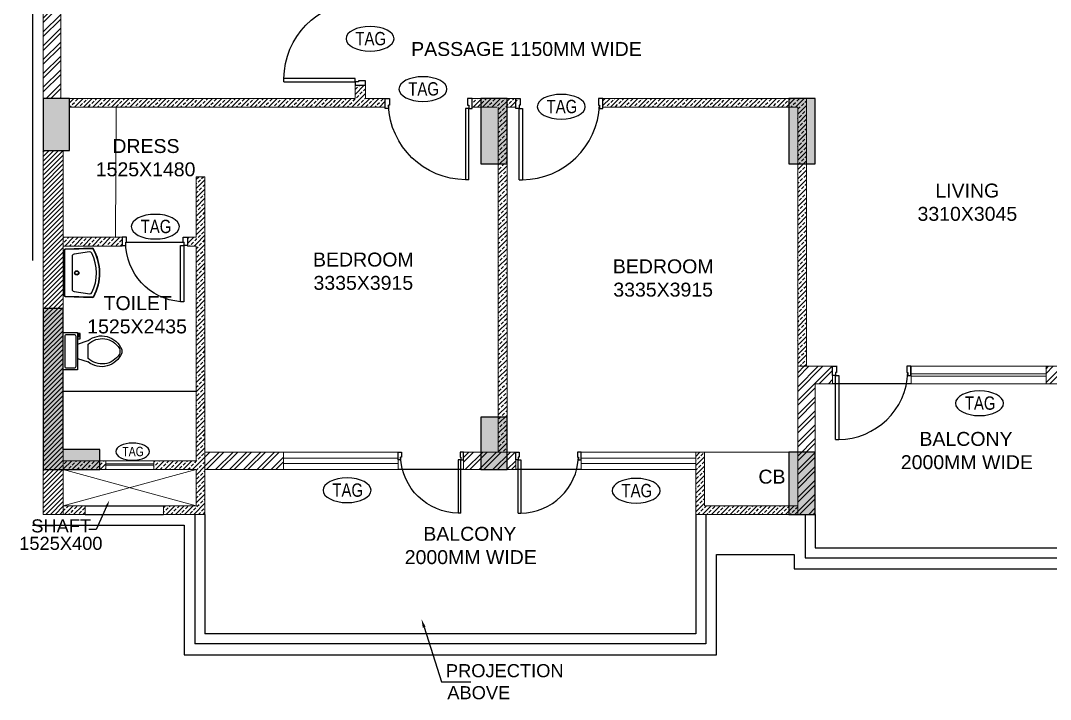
# Model space of a CAD drawing. Header units: millimetres. Extents: x 1255966 to 1543449, y 318653 to 465396.
# Drawn here: x 1417451 to 1429264, y 393985 to 401776 of the extents above; entities that cross this region are included whole.
import ezdxf
from ezdxf.enums import TextEntityAlignment as Align

# ---------------------------------------------------------------- set-up
doc = ezdxf.new("R2010")
doc.units = ezdxf.units.MM
doc.header["$LTSCALE"] = 500
doc.header["$MEASUREMENT"] = 0
doc.linetypes.add('HIDDEN', pattern=[0.375, 0.25, -0.125])
doc.layers.get('Defpoints').update_dxf_attribs({"lineweight": 0})
for name, color, linetype in [('AHC-A-FURNITURE', 2, 'Continuous'), ('DOOR', 8, 'Continuous'), ('ELE-5', 8, 'Continuous'), ('FIXTURE', 251, 'Continuous'), ('FURNITURE', 251, 'Continuous'), ('TEXT-RM NAME', 6, 'Continuous'), ('TOWER AREA COLUMN.', 6, 'Continuous')]:
    doc.layers.add(name, color=color, linetype=linetype)
for name, color, linetype, lineweight in [('FUR', 35, 'Continuous', 13), ('TILE', 252, 'Continuous', 13), ('TOWER COL HATCH', 253, 'Continuous', 20), ('Wall', 2, 'Continuous', 15), ('WIN', 144, 'Continuous', 15)]:
    doc.layers.add(name, color=color, linetype=linetype, lineweight=lineweight)
doc.layers.add('PROJECTION', color=7, linetype='HIDDEN', true_color=0xff4000)
doc.layers.add('RAILING', color=7, linetype='Continuous', true_color=0xadadad)
doc.styles.add('simplex', font='simplex.shx')
doc.styles.get("Standard").update_dxf_attribs({"font": 'arial.ttf'})
pattern_1 = [(45, (1417710.63, 395123.9), (-53.033, 53.033), []), (45, (1417763.664, 395123.9), (-53.033, 53.033), [37.5, -18.75])]
pattern_2 = [(45, (1417710.63, 395123.9), (-79.5495, 79.5495), []), (45, (1417763.66, 395123.9), (-79.5495, 79.5495), [])]

# ---------------------------------------------------------------- blocks, each defined once
blk = doc.blocks.new('A$C5C3D30A1')
at = {"ltscale": 75}
for p, q in [((0, 0), (3.43, 0)), ((0, -7.72), (0, 0)), ((3.43, 0), (3.43, -5.15)), ((62.62, 0), (62.62, -5.15)), ((66.05, 0), (62.62, 0)), ((66.05, -7.72), (66.05, 0)), ((2.57, -7.72), (0, -7.72)), ((2.57, -5.15), (2.57, -7.72)), ((3.43, -5.15), (2.57, -5.15)), ((2.57, -7.72), (5.15, -7.72)), ((2.57, -61.73), (2.57, -7.72)), ((5.15, -7.72), (5.15, -61.73)), ((62.62, -5.15), (63.48, -5.15)), ((63.48, -5.15), (63.48, -7.72)), ((63.48, -7.72), (66.05, -7.72)), ((2.57, -61.73), (5.15, -61.73))]:
    blk.add_line(p, q, dxfattribs=at)
blk.add_arc((4.49, -2.69), 59.04, 270.64275, 357.61264, dxfattribs=at)
blk = doc.blocks.new('DOOR 750')
at = {"layer": 'DOOR', "ltscale": 100}
for p, q in [((0, 730), (100, 730)), ((0, 675), (0, 730)), ((60, 675), (0, 675)), ((100, 687), (60, 687)), ((60, 675), (60, 687)), ((60, 675), (60, -15)), ((100, 730), (100, 687)), ((60, -15), (0, -15)), ((0, -15), (0, -70)), ((0, -70), (100, -70)), ((60, -15), (60, -27)), ((100, -27), (60, -27)), ((100, -70), (100, -27))]:
    blk.add_line(p, q, dxfattribs=at)
blk.add_lwpolyline([(100, -25), (788, -25), (788, 15), (100, 15)], close=True, dxfattribs=at)
at = {"layer": 'DOOR', "linetype": 'Continuous'}
blk.add_arc((62, -41), 728, 4.4383, 90.1592, dxfattribs=at)
at = {"layer": 'Defpoints', "ltscale": 100, "style": 'simplex', "width": 0.8}
blk.add_attdef('D750', (285, 36), '', height=100, dxfattribs=at)
blk = doc.blocks.new('A$C761604CE')
at = {"layer": 'FIXTURE'}
for p, q in [((292, 521), (114, 496)), ((92, 471), (92, 281)), ((92, 281), (92, 92)), ((114, 67), (293, 42))]:
    blk.add_line(p, q, dxfattribs=at)
for points in [[(0, 281), (0, 20, 0.405239), (10, 10), (325, 0, 0.278104), (339, 8, 0.266851), (336, 558, 0.267733), (327, 563), (10, 553, 0.404671), (0, 543)], [(5, 281), (5, 20, 0.405239), (10, 15), (325, 5, 0.278104), (335, 10, 0.266851), (332, 556, 0.264483), (327, 558), (10, 548, 0.404671), (5, 543)]]:
    blk.add_lwpolyline(points, format="xyb", close=True, dxfattribs=at)
for radius in [24.8, 19.8]:
    blk.add_circle((145, 281), radius, dxfattribs=at)
for centre, radius, start, end in [((117, 471), 25, 97.5933, 180.012), ((296, 497), 25, 26.3047, 97.5933), ((-142, 281), 513, 333.9512, 26.3047), ((117, 92), 25, 180.012, 262.6241), ((297, 66), 25, 262.6241, 333.9512)]:
    blk.add_arc(centre, radius, start, end, dxfattribs=at)
blk = doc.blocks.new('Toilet - top')
at = {"layer": 'FIXTURE'}
for p, q in [((9.5, -6), (9.5, -2)), ((-10, -8.5), (-8, -8.5)), ((-10, -9.5), (-10, -8.5)), ((-7, -9.5), (-10, -9.5)), ((-8, -8.5), (-8, -8)), ((-7, -8), (-7, -9.5)), ((-4, -8), (-6, -14)), ((4, -8), (6, -14)), ((4, -14), (-4, -14))]:
    blk.add_line(p, q, dxfattribs=at)
blk.add_lwpolyline([(10.5, -8), (10.5, 0), (-10.5, 0), (-10.5, -8)], close=True, dxfattribs=at)
for points in [[(-9.5, -2), (-9.5, -6)], [(8.5, -1), (-8.5, -1)], [(-8.5, -7), (8.5, -7)]]:
    blk.add_lwpolyline(points, dxfattribs=at)
for centre, radius, start, end in [((-8.62, -1.88), 0.884, 81.8699, 188.1301), ((8.62, -1.88), 0.884, 351.8699, 98.1301), ((-8.62, -6.12), 0.884, 171.8699, 278.1301), ((8.62, -6.12), 0.884, 261.8699, 8.1301), ((3.52, -21.58), 12.17, 141.46911, 247.97143), ((4.2, -21.82), 11.33, 136.36773, 238.94682), ((-3.52, -21.58), 12.17, 292.02843, 38.53071), ((-4.2, -21.82), 11.33, 301.05301, 43.63209), ((0, -27.88), 4, 245.73182, 294.26817), ((0, -29), 4, 254.86053, 285.13947)]:
    blk.add_arc(centre, radius, start, end, dxfattribs=at)

msp = doc.modelspace()

# ---------------------------------------------------------------- hatches: boundary and pattern name
at = {"layer": 'AHC-A-FURNITURE', "ltscale": 50, "true_color": 0x5b5b5b}
h = msp.add_hatch(dxfattribs=at)
h.set_pattern_fill('ANSI32', color=251, scale=300)
h.set_pattern_definition(pattern_2)
h.paths.add_polyline_path([(1417910.6, 405148.9), (1417710.6, 405148.9), (1417710.6, 400883.9), (1417910.6, 400883.9)])
h = msp.add_hatch(dxfattribs=at)
h.set_pattern_fill('ANSI33', color=251, scale=300)
h.set_pattern_definition(pattern_1)
h.paths.add_polyline_path([(1421630.6, 400883.9), (1421405.6, 400883.9), (1421405.6, 401034.4), (1421288.8, 401034.4), (1421288.8, 400883.9), (1418010.6, 400883.9), (1418010.6, 400783.9), (1421630.6, 400783.9)])
h = msp.add_hatch(dxfattribs=at)
h.set_pattern_fill('ANSI33', color=251, scale=300)
h.set_pattern_definition([(45, (1417725.63, 395123.9), (-53.033, 53.033), []), (45, (1417778.664, 395123.9), (-53.033, 53.033), [37.5, -18.75])])
h.paths.add_polyline_path([(1423145.6, 400883.9), (1422645.6, 400883.9), (1422645.6, 400783.9), (1422930.6, 400783.9), (1422930.6, 396823.9), (1423030.6, 396823.9), (1423030.6, 400784.2), (1423145.6, 400784.2)])
h = msp.add_hatch(dxfattribs=at)
h.set_pattern_fill('ANSI33', color=251, scale=300)
h.set_pattern_definition(pattern_1)
h.paths.add_polyline_path([(1426465.6, 400883.9), (1424130.6, 400883.9), (1424130.6, 400783.9), (1426365.6, 400783.9), (1426365.6, 397808.9), (1426465.6, 397808.9)])
at = {"layer": 'AHC-A-FURNITURE', "ltscale": 50, "true_color": 0xff0000}
h = msp.add_hatch(dxfattribs=at)
h.set_pattern_fill('ANSI31', color=1, scale=300)
h.set_pattern_definition([(45, (1417710.63, 395123.897), (-26.5165, 26.5165), [])])
h.paths.add_polyline_path([(1417940.6, 397766.6), (1417939.6, 397766.6), (1417939.6, 398195.4), (1417940.6, 400283.9), (1417710.6, 400283.9), (1417710.6, 396108.9), (1417940.6, 396108.9)])
at = {"layer": 'AHC-A-FURNITURE', "ltscale": 50, "true_color": 0x5b5b5b}
h = msp.add_hatch(dxfattribs=at)
h.set_pattern_fill('ANSI33', color=251, scale=300)
h.set_pattern_definition(pattern_1)
h.paths.add_polyline_path([(1419565.6, 399983.9), (1419465.6, 399983.9), (1419465.6, 396208.9), (1419088.1, 396208.9), (1419088.1, 396108.9), (1419565.6, 396108.9)])
h = msp.add_hatch(dxfattribs=at)
h.set_pattern_fill('ANSI33', color=251, scale=300)
h.set_pattern_definition(pattern_1)
h.paths.add_polyline_path([(1418615.6, 399288.9), (1417940.6, 399288.9), (1417940.6, 399188.9), (1418615.6, 399188.9)])
h = msp.add_hatch(dxfattribs=at)
h.set_pattern_fill('ANSI33', color=251, scale=300)
h.set_pattern_definition(pattern_1)
h.paths.add_polyline_path([(1419465.6, 399288.9), (1419365.6, 399288.9), (1419365.6, 399184.5), (1419365.6, 399188.9), (1419465.6, 399188.9)])
h = msp.add_hatch(dxfattribs=at)
h.set_pattern_fill('ANSI32', color=251, scale=300)
h.set_pattern_definition(pattern_2)
h.paths.add_polyline_path([(1426565.6, 397608.9), (1426765.6, 397608.9), (1426765.6, 397703.7), (1426765.6, 397703.7), (1426765.6, 397808.9), (1426365.6, 397808.9), (1426365.6, 396108.9), (1426565.6, 396108.9)])
h = msp.add_hatch(dxfattribs=at)
h.set_pattern_fill('ANSI32', color=251, scale=300)
h.set_pattern_definition([(45, (1157523.66, 723982.81), (-79.549513, 79.549513), []), (45, (1157576.69, 723982.81), (-79.549513, 79.549513), [])])
h.paths.add_polyline_path([(1429215.6, 397808.9), (1429805.6, 397808.9), (1429805.6, 397608.9), (1429215.6, 397608.9)])
h = msp.add_hatch(dxfattribs=at)
h.set_pattern_fill('ANSI33', color=251, scale=300)
h.set_pattern_definition(pattern_1)
h.paths.add_polyline_path([(1418428.1, 396723.9), (1417940.6, 396723.9), (1417940.6, 396623.9), (1418428.1, 396623.9)])
h = msp.add_hatch(dxfattribs=at)
h.set_pattern_fill('ANSI33', color=251, scale=300)
h.set_pattern_definition(pattern_1)
h.paths.add_polyline_path([(1419465.6, 396723.9), (1418978.1, 396723.9), (1418978.1, 396623.9), (1419465.6, 396623.9)])
h = msp.add_hatch(dxfattribs=at)
h.set_pattern_fill('ANSI32', color=251, scale=300)
h.set_pattern_definition(pattern_2)
h.paths.add_polyline_path([(1420465.6, 396823.9), (1419565.6, 396823.9), (1419565.6, 396623.9), (1420465.6, 396623.9)])
h = msp.add_hatch(dxfattribs=at)
h.set_pattern_fill('ANSI32', color=251, scale=300)
h.set_pattern_definition(pattern_2)
h.paths.add_polyline_path([(1423130.6, 396736.3), (1423130.6, 396736.3), (1423130.6, 396823.9), (1422530.6, 396823.9), (1422530.6, 396736.3), (1422530.6, 396623.9), (1423130.6, 396623.9)])
h = msp.add_hatch(dxfattribs=at)
h.set_pattern_fill('ANSI33', color=251, scale=300)
h.set_pattern_definition(pattern_1)
h.paths.add_polyline_path([(1426365.6, 396208.9), (1425295.6, 396208.9), (1425295.6, 396823.9), (1425195.6, 396823.9), (1425195.6, 396108.9), (1426365.6, 396108.9)])
h = msp.add_hatch(dxfattribs=at)
h.set_pattern_fill('ANSI33', color=251, scale=300)
h.set_pattern_definition(pattern_1)
h.paths.add_polyline_path([(1418190.6, 396208.9), (1417940.6, 396208.9), (1417940.6, 396108.9), (1418190.6, 396108.9)])
at = {"layer": 'FURNITURE'}
h = msp.add_hatch(dxfattribs=at)
h.set_pattern_fill('ANSI32', color=256, scale=300, style=0)
h.set_pattern_definition([(45, (-11448018.67, -1547820.58), (-79.5495129, 79.5495129), []), (45, (-11447965.63, -1547820.58), (-79.5495129, 79.5495129), [])])
h.paths.add_polyline_path([(1426665.6, 397808.9), (1426665.6, 397808.7), (1426865.6, 397808.9)])
at = {"layer": 'TOWER COL HATCH'}
h = msp.add_hatch(color=253, dxfattribs=at)
h.dxf.hatch_style = 1
h.paths.add_polyline_path([(1418010.6, 400883.9), (1417710.6, 400883.9), (1417710.6, 400283.9), (1418010.6, 400283.9)])
h = msp.add_hatch(color=253, dxfattribs=at)
h.dxf.hatch_style = 1
h.paths.add_polyline_path([(1423030.6, 400883.9), (1422730.6, 400883.9), (1422730.6, 400133.9), (1423030.6, 400133.9)])
h = msp.add_hatch(color=253, dxfattribs=at)
h.dxf.hatch_style = 1
h.paths.add_polyline_path([(1426565.6, 400883.9), (1426265.6, 400883.9), (1426265.6, 400133.9), (1426565.6, 400133.9)])
h = msp.add_hatch(color=253, dxfattribs=at)
h.dxf.hatch_style = 1
h.paths.add_polyline_path([(1417710.6, 398473.9), (1417710.6, 396623.9), (1418360.6, 396623.9), (1418360.6, 396853.9), (1417940.6, 396853.9), (1417940.6, 398473.9)])
h = msp.add_hatch(color=253, dxfattribs=at)
h.dxf.hatch_style = 1
h.paths.add_polyline_path([(1423030.6, 397223.9), (1422730.6, 397223.9), (1422730.6, 396623.9), (1423030.6, 396623.9)])
h = msp.add_hatch(color=253, dxfattribs=at)
h.dxf.hatch_style = 1
h.paths.add_polyline_path([(1426565.6, 396823.9), (1426265.6, 396823.9), (1426265.6, 396108.9), (1426565.6, 396108.9)])

# ---------------------------------------------------------------- linework, layer by layer
at = {"ltscale": 50}
msp.add_lwpolyline([(1422080, 394813.6), (1422278, 394188.9), (1422616.8, 394188.9)], dxfattribs=at)
at = {"linetype": 'Continuous', "extrusion": (0, 0, -1)}
for centre, major_axis in [((1421459.3, 401567.8), (275.7, 0)), ((1422066.3, 400990.9), (275.7, 0)), ((1423652.8, 400788.3), (275.7, 0)), ((1418996.1, 399411.4), (275.7, 0)), ((1428451, 397384.2), (275.7, 0)), ((1418735.4, 396829.3), (193, 0)), ((1421195.5, 396385.7), (275.7, 0)), ((1424512.1, 396380.8), (275.7, 0))]:
    msp.add_ellipse(centre, major_axis=major_axis, ratio=0.5128849, dxfattribs=at)
at = {"ltscale": 50}
msp.add_solid([(1422064.1, 394808.5), (1422049.8, 394908.9), (1422095.9, 394818.6)], dxfattribs=at)
at = {"layer": 'ELE-5'}
for p, q in [((1427665.6, 397608.9), (1426765.6, 397608.9)), ((1417940.6, 397523.7), (1419465.6, 397523.7)), ((1422530.6, 396623.9), (1421780.6, 396623.9)), ((1423880.6, 396623.9), (1423130.6, 396623.9))]:
    msp.add_line(p, q, dxfattribs=at)
at = {"layer": 'FUR'}
for p, q in [((1418545.6, 400783.9), (1418540.6, 399288.9)), ((1425295.6, 396823.9), (1426365.6, 396823.9))]:
    msp.add_line(p, q, dxfattribs=at)
at = {"layer": 'PROJECTION', "ltscale": 50}
for p, q in [((1417585.6, 405273.9), (1417585.6, 395983.9)), ((1417585.6, 395983.9), (1419325.6, 395983.9)), ((1419325.6, 395983.9), (1419325.6, 394498.9)), ((1425435.6, 394498.9), (1425435.6, 395648.9)), ((1425435.6, 395648.9), (1426325.6, 395648.9)), ((1426325.6, 395648.9), (1426325.6, 395483.9)), ((1426325.6, 395483.9), (1433485.6, 395483.9)), ((1419325.6, 394498.9), (1425435.6, 394498.9))]:
    msp.add_line(p, q, dxfattribs=at)
at = {"layer": 'RAILING'}
for p, q in [((1418190.6, 396208.9), (1419088.1, 396208.9)), ((1418190.6, 396108.9), (1419088.1, 396108.9))]:
    msp.add_line(p, q, dxfattribs=at)
at = {"layer": 'RAILING', "color": 36, "true_color": 0x7f4010}
for p, q in [((1419450.6, 396108.9), (1419450.6, 394623.9)), ((1419565.6, 396108.9), (1419565.6, 394738.9)), ((1425195.6, 396108.9), (1425195.6, 394738.9)), ((1425310.6, 396108.9), (1425310.6, 394623.9)), ((1425195.6, 394738.9), (1419565.6, 394738.9)), ((1425310.6, 394623.9), (1419450.6, 394623.9))]:
    msp.add_line(p, q, dxfattribs=at)
for points in [[(1426450.6, 396108.9), (1426450.6, 395608.9), (1429805.6, 395608.9)], [(1426565.6, 396108.9), (1426565.6, 395723.9), (1429805.6, 395723.9)]]:
    msp.add_lwpolyline(points, dxfattribs=at)
at = {"layer": 'TEXT-RM NAME'}
msp.add_lwpolyline([(1418440.5, 396208), (1418318.1, 395937.3), (1418233.5, 395937.3)], dxfattribs=at)
msp.add_solid([(1418429.8, 396212.9), (1418469.3, 396271.8), (1418451.1, 396203.2)], dxfattribs=at)
at = {"layer": 'TILE', "linetype": 'HIDDEN', "ltscale": 45}
for p, q in [((1419465.6, 396208.9), (1417940.6, 396623.9)), ((1417940.6, 396208.9), (1419465.6, 396623.9))]:
    msp.add_line(p, q, dxfattribs=at)
at = {"layer": 'TOWER AREA COLUMN.'}
for points in [[(1418010.6, 400883.9), (1417710.6, 400883.9), (1417710.6, 400283.9), (1418010.6, 400283.9)], [(1423030.6, 400883.9), (1422730.6, 400883.9), (1422730.6, 400133.9), (1423030.6, 400133.9)], [(1426565.6, 400883.9), (1426265.6, 400883.9), (1426265.6, 400133.9), (1426565.6, 400133.9)], [(1423030.6, 397223.9), (1422730.6, 397223.9), (1422730.6, 396623.9), (1423030.6, 396623.9)], [(1426565.6, 396823.9), (1426265.6, 396823.9), (1426265.6, 396108.9), (1426565.6, 396108.9)]]:
    msp.add_lwpolyline(points, close=True, dxfattribs=at)
msp.add_lwpolyline([(1417710.6, 398473.9), (1417710.6, 396623.9), (1418360.6, 396623.9), (1418360.6, 396853.9), (1417940.6, 396853.9), (1417940.6, 398473.9), (1417710.6, 398473.9)], dxfattribs=at)
at = {"layer": 'Wall'}
for p, q in [((1417710.6, 396108.9), (1417710.6, 405148.9)), ((1417910.6, 405148.9), (1417910.6, 400883.9)), ((1421288.8, 401034.4), (1421405.6, 401034.4)), ((1421288.8, 401034.4), (1421288.8, 400883.9)), ((1421405.6, 401034.4), (1421405.6, 400883.9)), ((1417710.6, 400883.9), (1421288.8, 400883.9)), ((1421405.6, 400883.9), (1421630.6, 400883.9)), ((1421630.6, 400783.9), (1421630.6, 400883.9)), ((1423130.6, 400883.9), (1422630.6, 400883.9)), ((1422630.6, 400883.9), (1422630.6, 400783.9)), ((1423030.6, 400883.9), (1423030.6, 400884.2)), ((1423130.6, 400883.9), (1423130.6, 400784.2)), ((1426465.6, 400883.9), (1424130.6, 400883.9)), ((1424130.6, 400783.9), (1424130.6, 400883.9)), ((1426465.6, 397808.9), (1426465.6, 400883.9)), ((1418010.6, 400783.9), (1421630.6, 400783.9)), ((1422915.6, 400783.9), (1422630.6, 400783.9)), ((1422930.6, 396823.9), (1422930.6, 400783.9)), ((1423130.6, 400784.2), (1423015.6, 400784.2)), ((1423030.6, 396823.9), (1423030.6, 400784.2)), ((1426365.6, 400783.9), (1424130.6, 400783.9)), ((1426365.6, 396108.9), (1426365.6, 400783.9)), ((1417940.6, 400283.9), (1417940.6, 399288.9)), ((1419465.6, 399983.9), (1419565.6, 399983.9)), ((1419465.6, 399288.9), (1419465.6, 399983.9)), ((1419565.6, 396108.9), (1419565.6, 399983.9)), ((1417940.6, 399288.9), (1418615.6, 399288.9)), ((1417940.6, 399288.9), (1417940.6, 396108.9)), ((1418615.6, 399188.9), (1418615.6, 399288.9)), ((1419365.6, 399188.9), (1419365.6, 399288.9)), ((1419365.6, 399288.9), (1419465.6, 399288.9)), ((1417940.6, 399188.9), (1418615.6, 399188.9)), ((1419465.6, 399188.9), (1419365.6, 399188.9)), ((1419465.6, 396723.9), (1419465.6, 399188.9)), ((1426365.6, 397808.9), (1426765.6, 397808.9)), ((1426765.6, 397608.9), (1426765.6, 397808.9)), ((1429215.6, 397608.9), (1429215.6, 397808.9)), ((1429215.6, 397808.9), (1429805.6, 397808.9)), ((1426565.6, 396108.9), (1426565.6, 397608.9)), ((1426565.6, 397608.9), (1426765.6, 397608.9)), ((1429215.6, 397608.9), (1429805.6, 397608.9)), ((1417940.6, 396723.9), (1418428.1, 396723.9)), ((1418428.1, 396723.9), (1418428.1, 396623.9)), ((1418978.1, 396723.9), (1419465.6, 396723.9)), ((1418978.1, 396723.9), (1418978.1, 396623.9)), ((1419565.6, 396823.9), (1420465.6, 396823.9)), ((1420465.6, 396623.9), (1420465.6, 396823.9)), ((1422530.6, 396623.9), (1422530.6, 396823.9)), ((1422530.6, 396823.9), (1423130.6, 396823.9)), ((1423130.6, 396623.9), (1423130.6, 396823.9)), ((1425295.6, 396823.9), (1425195.6, 396823.9)), ((1425195.6, 396823.9), (1425195.6, 396108.9)), ((1425295.6, 396823.9), (1425295.6, 396208.9)), ((1417940.6, 396623.9), (1418428.1, 396623.9)), ((1418978.1, 396623.9), (1419465.6, 396623.9)), ((1419365.6, 396623.9), (1419365.6, 396623.9)), ((1419465.6, 396208.9), (1419465.6, 396623.9)), ((1419565.6, 396623.9), (1420465.6, 396623.9)), ((1422530.6, 396623.9), (1423130.6, 396623.9)), ((1417940.6, 396208.9), (1418190.6, 396208.9)), ((1418190.6, 396208.9), (1418190.6, 396108.9)), ((1419088.1, 396208.9), (1419465.6, 396208.9)), ((1419088.1, 396108.9), (1419088.1, 396208.9)), ((1425295.6, 396208.9), (1426365.6, 396208.9)), ((1417710.6, 396108.9), (1418190.6, 396108.9)), ((1419088.1, 396108.9), (1419565.6, 396108.9)), ((1425195.6, 396108.9), (1426565.6, 396108.9))]:
    msp.add_line(p, q, dxfattribs=at)
at = {"layer": 'WIN'}
for p, q in [((1427665.6, 397608.9), (1427665.6, 397808.9)), ((1427665.6, 397808.9), (1429215.6, 397808.9)), ((1427665.6, 397723.9), (1429215.6, 397723.9)), ((1427665.6, 397693.9), (1429215.6, 397693.9)), ((1427665.6, 397608.9), (1429215.6, 397608.9)), ((1418978.1, 396723.9), (1418428.1, 396723.9)), ((1420465.6, 396823.9), (1421780.6, 396823.9)), ((1420465.6, 396753.9), (1421780.6, 396753.9)), ((1421780.6, 396623.9), (1421780.6, 396823.9)), ((1423880.6, 396623.9), (1423880.6, 396823.9)), ((1423880.6, 396823.9), (1425195.6, 396823.9)), ((1423880.6, 396753.9), (1425195.6, 396753.9)), ((1418978.1, 396623.9), (1418428.1, 396623.9)), ((1420465.6, 396693.9), (1421780.6, 396693.9)), ((1420465.6, 396623.9), (1421780.6, 396623.9)), ((1423880.6, 396693.9), (1425195.6, 396693.9)), ((1423880.6, 396623.9), (1425195.6, 396623.9))]:
    msp.add_line(p, q, dxfattribs=at)
at = {"layer": 'WIN', "linetype": 'HIDDEN', "ltscale": 50}
for p, q in [((1418978.1, 396688.9), (1418428.1, 396688.9)), ((1418978.1, 396673.9), (1418428.1, 396673.9))]:
    msp.add_line(p, q, dxfattribs=at)

# ---------------------------------------------------------------- block references
at = {"layer": 'DOOR', "color": 7}
for p, xscale, yscale, zscale, rotation in [((1421405.6, 401034.4), -15.13102718445565, 15.13102718445565, 15.13102726046054, 270.0001118632749), ((1422630.6, 400883.9), -15.13102718445562, 15.13102718445562, 15.13102726046054, 0.0001118685647316653), ((1422530.6, 396823.9), -11.34617710115692, 11.34617698192596, 11.34617701897514, 0.0001119685664985326)]:
    msp.add_blockref('A$C5C3D30A1', p, dxfattribs=dict(at, xscale=xscale, yscale=yscale, zscale=zscale, rotation=rotation))
at = {"layer": 'DOOR', "color": 7, "extrusion": (0, 0, -1)}
for p, xscale, yscale, zscale, rotation in [((-1423130.6, 400883.9), -15.13921337030446, 15.13921337030446, -15.13921344635038, 0.0001118685646517292), ((-1426765.6, 397808.9), -13.61541235449542, 13.61541235449542, -13.61541242276144, 0.0001118682376333169), ((-1423130.6, 396823.9), -11.34617710115692, 11.34617698192596, -11.34617701897514, 0.0001119685664985326)]:
    msp.add_blockref('A$C5C3D30A1', p, dxfattribs=dict(at, xscale=xscale, yscale=yscale, zscale=zscale, rotation=rotation))
at = {"layer": 'DOOR', "xscale": -0.9374999999998813, "yscale": 0.9374999999998813, "zscale": 0.9374999999998813, "rotation": 90}
msp.add_blockref('DOOR 750', (1419300, 399288.9), dxfattribs=at)
at = {"layer": 'FIXTURE'}
msp.add_blockref('A$C761604CE', (1417950, 398599.8), dxfattribs=at)
at = {"layer": 'FIXTURE', "extrusion": (0, 0, -1), "xscale": 20.41924009611835, "yscale": 20.41924009611835, "zscale": -20.41924009611834, "rotation": 270}
msp.add_blockref('Toilet - top', (-1417939.6, 397981), dxfattribs=at)

# ---------------------------------------------------------------- texts
at = {"width": 0.8}
for height, p in [(153.1, (1421467, 401569.8)), (153.1, (1422074.1, 400992.9)), (153.1, (1423660.5, 400790.4)), (153.1, (1419003.9, 399413.4)), (153.1, (1428458.7, 397386.3)), (107.2, (1418740.8, 396830.7)), (153.1, (1421203.3, 396387.7)), (153.1, (1424519.9, 396382.8))]:
    msp.add_attdef('TAG', text='', height=height, dxfattribs=at).set_placement(p, align=Align.MIDDLE_CENTER)
at = {"layer": 'TEXT-RM NAME'}
for s, p in [('PASSAGE 1150MM WIDE', (1421931.2, 401370.5)), ('DRESS', (1418503.5, 400256.7)), ('1525X1480', (1418312.8, 399989.4)), ('LIVING', (1427944.5, 399745.8)), ('3310X3045', (1427740.1, 399478.4)), ('BEDROOM', (1420805.3, 398953.7)), ('BEDROOM', (1424245.2, 398876)), ('3335X3915', (1420810.5, 398686.4)), ('3335X3915', (1424250.3, 398608.7)), ('TOILET', (1418403, 398453.9)), ('1525X2435', (1418215.1, 398186.5)), ('BALCONY', (1427762, 396895.4)), ('2000MM WIDE', (1427548.5, 396628.1)), ('CB', (1425914.9, 396462.3)), ('BALCONY', (1422070.6, 395806.1)), ('2000MM WIDE', (1421857.2, 395538.7))]:
    msp.add_text(s, height=160, rotation=360, dxfattribs=at).set_placement(p)
for s, p in [('SHAFT', (1417572.7, 395902.2)), ('1525X400', (1417434.6, 395701.6)), ('PROJECTION', (1422329.5, 394240.3)), ('ABOVE', (1422345.7, 393987.6))]:
    msp.add_text(s, height=150, dxfattribs=at).set_placement(p)

doc.saveas('drawing.dxf')
